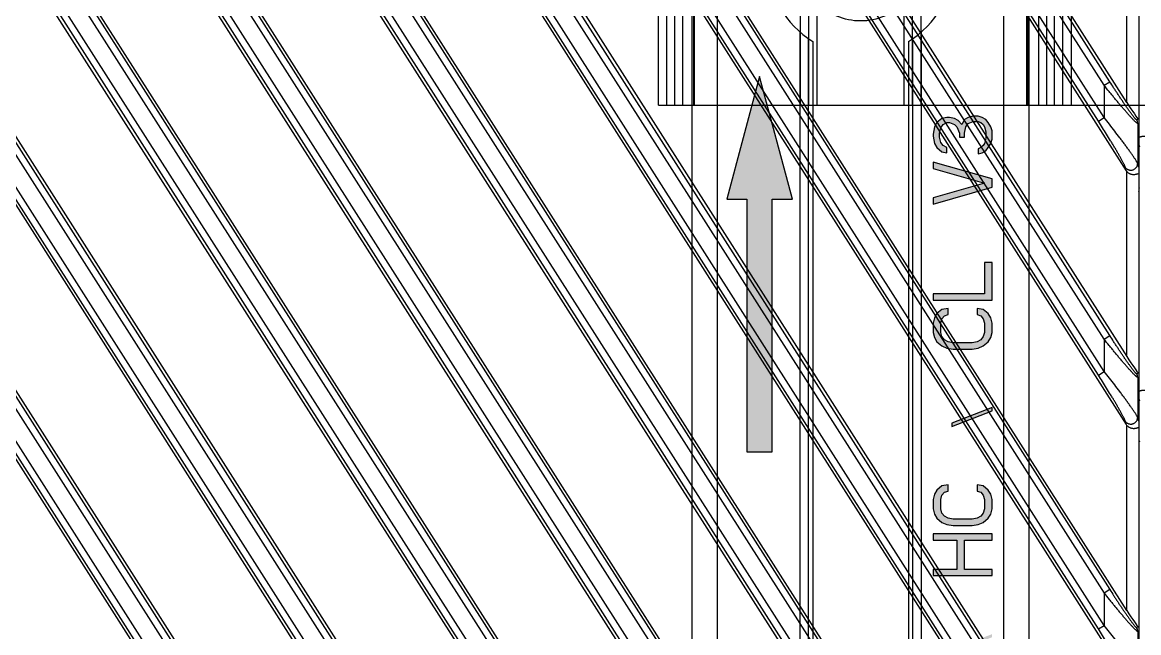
# Model space of a CAD drawing. Header units: millimetres. Extents: x 620 to 19791, y 2539 to 6969.
# Drawn here: x 14560.7 to 14627, y 4727.5 to 4763.8 of the extents above; entities that cross this region are included whole.
import ezdxf

# ---------------------------------------------------------------- set-up
doc = ezdxf.new("R2010")
doc.units = ezdxf.units.MM
doc.layers.add('02___PRT_ALL_AXES', color=7, linetype='Continuous')

# ---------------------------------------------------------------- blocks, each defined once
blk = doc.blocks.new('DTGFH')
at = {"color": 7, "linetype": 'Continuous'}
for p, q in [((8801.048, 4441.2), (8801.048, 4104.2)), ((9401.048, 4441.2), (9401.048, 4103.7)), ((9326.292, 4440.5), (9395.966, 4331.134)), ((9396.638, 4334.173), (9328.9, 4440.5)), ((9335.896, 4440.5), (9400.314, 4339.384)), ((9400.348, 4343.425), (9338.504, 4440.5)), ((9357.713, 4440.5), (9400.348, 4373.575)), ((9327.511, 4438.935), (9394.351, 4334.016)), ((9327.847, 4439.149), (9394.687, 4334.23)), ((9329.067, 4439.149), (9394.687, 4336.146)), ((9329.403, 4439.363), (9395.024, 4336.36)), ((9398.661, 4342.327), (9337.115, 4438.935)), ((9398.997, 4342.541), (9337.451, 4439.149)), ((9398.997, 4344.457), (9338.671, 4439.149)), ((9399.333, 4344.671), (9339.008, 4439.363)), ((9398.997, 4374.607), (9357.88, 4439.149)), ((9399.333, 4374.822), (9358.216, 4439.363)), ((9290.59, 4436.24), (9400.314, 4264.007)), ((9400.348, 4268.048), (9293.118, 4436.366)), ((9300.194, 4436.24), (9400.314, 4279.083)), ((9400.348, 4283.123), (9302.722, 4436.366)), ((9309.798, 4436.24), (9395.966, 4300.983)), ((9396.214, 4304.688), (9312.326, 4436.366)), ((9319.402, 4436.24), (9395.966, 4316.058)), ((9398.997, 4267.164), (9292.176, 4434.839)), ((9398.997, 4269.08), (9293.396, 4434.839)), ((9399.333, 4269.294), (9293.733, 4435.053)), ((9398.997, 4282.239), (9301.78, 4434.839)), ((9398.997, 4284.155), (9303.001, 4434.839)), ((9399.333, 4284.369), (9303.337, 4435.053)), ((9311.384, 4434.839), (9394.687, 4304.079)), ((9312.605, 4434.839), (9394.687, 4305.995)), ((9312.941, 4435.053), (9395.024, 4306.209)), ((9320.988, 4434.839), (9394.687, 4319.154)), ((9322.209, 4434.839), (9394.687, 4321.07)), ((9396.638, 4319.098), (9322.523, 4435.435)), ((9322.545, 4435.053), (9395.024, 4321.285)), ((9398.661, 4266.95), (9291.84, 4434.625)), ((9398.661, 4282.025), (9301.444, 4434.625)), ((9311.048, 4434.625), (9394.351, 4303.865)), ((9320.652, 4434.625), (9394.351, 4318.94)), ((9398.997, 4372.691), (9373.236, 4413.128)), ((9398.661, 4372.477), (9372.9, 4412.914)), ((9373.007, 4412.398), (9400.314, 4369.535)), ((9398.661, 4357.402), (9365.283, 4409.795)), ((9398.997, 4357.616), (9365.619, 4410.009)), ((9365.311, 4409.403), (9400.314, 4354.46)), ((9367.908, 4409.073), (9399.333, 4359.746)), ((9367.572, 4408.859), (9398.997, 4359.532)), ((9400.348, 4358.5), (9368.287, 4408.826)), ((9399.333, 4389.897), (9391.377, 4402.385)), ((9398.997, 4389.683), (9390.922, 4402.358)), ((9398.997, 4387.767), (9390.222, 4401.541)), ((9398.661, 4387.553), (9390.157, 4400.901)), ((9400.348, 4388.651), (9392.753, 4400.572)), ((9400.348, 4388.651), (9400.348, 4399.639)), ((9391.4, 4398.603), (9400.314, 4384.611)), ((9398.997, 4389.683), (9399.333, 4389.897)), ((9398.997, 4389.683), (9398.997, 4387.767)), ((9398.661, 4387.553), (9398.997, 4387.767)), ((9401.036, 4387.664), (9400.927, 4387.633)), ((9401.048, 4387.436), (9400.989, 4387.419)), ((9400.989, 4387.419), (9400.989, 4385.027)), ((8801.107, 4386.004), (8801.048, 4386.207)), ((9400.314, 4384.611), (9400.255, 4384.813)), ((9400.348, 4373.575), (9400.348, 4384.564)), ((9401.048, 4384.825), (9400.989, 4385.027)), ((8801.048, 4383.595), (8801.107, 4383.613)), ((9398.997, 4374.607), (9399.333, 4374.822)), ((9398.997, 4374.607), (9398.997, 4372.691)), ((9398.661, 4372.477), (9398.997, 4372.691)), ((9401.036, 4372.589), (9400.927, 4372.557)), ((9401.048, 4372.361), (9400.989, 4372.343)), ((9400.989, 4372.343), (9400.989, 4369.952)), ((8801.107, 4370.929), (8801.048, 4371.131)), ((9401.048, 4369.749), (9400.989, 4369.952)), ((9400.314, 4369.535), (9400.255, 4369.738)), ((9400.348, 4358.5), (9400.348, 4369.488)), ((8801.107, 4368.537), (8801.048, 4368.52)), ((9399.333, 4359.746), (9398.997, 4359.532)), ((9398.997, 4359.532), (9398.997, 4357.616)), ((9398.661, 4357.402), (9398.997, 4357.616)), ((9401.036, 4357.514), (9400.927, 4357.482)), ((9400.989, 4357.268), (9401.048, 4357.285)), ((9400.989, 4357.268), (9400.989, 4354.876))]:
    blk.add_line(p, q, dxfattribs=at)
for centre, start, end in [((9400.588, 4387.418), 0.12821, 32.37179), ((9400.588, 4372.342), 0.12821, 32.37179), ((9400.588, 4357.267), 0.1282, 32.3718)]:
    blk.add_arc(centre, 0.402, start, end, dxfattribs=at)
for centre, major_axis, ratio, start_param, end_param in [((9400.348, 4388.765), (-0.698, 1.104), 0.046753, -4.638574, -3.259594), ((9400.647, 4384.835), (-0.117, 0.402), 0.954439, -4.415997, -4.276035), ((9400.348, 4373.689), (-0.698, 1.104), 0.046753, -4.638574, -3.259594), ((9400.647, 4369.76), (-0.117, 0.402), 0.954439, -4.415997, -4.276035), ((9400.348, 4358.614), (-0.698, 1.104), 0.046753, -4.638574, -3.259594)]:
    blk.add_ellipse(centre, major_axis=major_axis, ratio=ratio, start_param=start_param, end_param=end_param, dxfattribs=at)
for points, knots in [([(9400.927, 4387.633), (9400.925, 4387.632), (9400.922, 4387.633), (9400.918, 4387.634), (9400.912, 4387.637), (9400.904, 4387.642), (9400.894, 4387.65), (9400.882, 4387.661), (9400.868, 4387.674), (9400.853, 4387.69), (9400.83, 4387.715), (9400.799, 4387.751), (9400.76, 4387.8), (9400.717, 4387.855), (9400.671, 4387.915), (9400.623, 4387.979), (9400.555, 4388.071), (9400.467, 4388.193), (9400.36, 4388.346), (9400.249, 4388.506), (9400.136, 4388.671), (9400.023, 4388.84), (9399.908, 4389.012), (9399.793, 4389.186), (9399.678, 4389.362), (9399.524, 4389.599), (9399.409, 4389.777), (9399.333, 4389.897)], [0, 0, 0, 0, 0.001988, 0.003277, 0.004801, 0.008605, 0.013451, 0.019328, 0.026206, 0.034036, 0.042764, 0.062675, 0.085465, 0.110691, 0.137955, 0.166932, 0.197336, 0.261568, 0.329268, 0.399486, 0.471568, 0.545042, 0.619552, 0.694837, 0.77068, 0.84692, 1, 1, 1, 1]), ([(9400.989, 4387.419), (9400.987, 4387.418), (9400.982, 4387.418), (9400.974, 4387.421), (9400.965, 4387.426), (9400.953, 4387.432), (9400.94, 4387.441), (9400.919, 4387.457), (9400.889, 4387.482), (9400.85, 4387.518), (9400.805, 4387.561), (9400.756, 4387.61), (9400.703, 4387.665), (9400.646, 4387.725), (9400.565, 4387.812), (9400.458, 4387.93), (9400.324, 4388.081), (9400.186, 4388.241), (9400.043, 4388.408), (9399.896, 4388.581), (9399.748, 4388.758), (9399.599, 4388.939), (9399.449, 4389.122), (9399.247, 4389.37), (9399.097, 4389.557), (9398.997, 4389.683)], [0, 0, 0, 0, 0.002036, 0.004765, 0.008306, 0.012701, 0.017956, 0.024063, 0.038745, 0.05652, 0.077106, 0.100208, 0.125538, 0.152825, 0.181822, 0.244102, 0.310933, 0.381227, 0.454167, 0.529124, 0.605619, 0.683271, 0.76177, 0.840872, 1, 1, 1, 1]), ([(9400.255, 4384.813), (9400.253, 4384.819), (9400.249, 4384.832), (9400.238, 4384.86), (9400.221, 4384.902), (9400.196, 4384.957), (9400.166, 4385.018), (9400.132, 4385.086), (9400.081, 4385.184), (9400.01, 4385.315), (9399.918, 4385.48), (9399.82, 4385.653), (9399.716, 4385.832), (9399.608, 4386.016), (9399.497, 4386.203), (9399.344, 4386.457), (9399.147, 4386.778), (9398.907, 4387.165), (9398.743, 4387.423), (9398.661, 4387.553)], [0, 0, 0, 0, 0.005901, 0.012735, 0.028952, 0.048163, 0.069902, 0.093761, 0.1194, 0.174923, 0.234768, 0.297789, 0.363198, 0.430435, 0.499095, 0.568871, 0.710853, 0.85493, 1, 1, 1, 1]), ([(9400.989, 4385.027), (9400.987, 4385.032), (9400.983, 4385.044), (9400.971, 4385.07), (9400.952, 4385.107), (9400.924, 4385.157), (9400.89, 4385.213), (9400.852, 4385.275), (9400.792, 4385.368), (9400.708, 4385.494), (9400.597, 4385.654), (9400.476, 4385.824), (9400.348, 4386.003), (9400.212, 4386.188), (9400.071, 4386.377), (9399.876, 4386.637), (9399.624, 4386.968), (9399.314, 4387.367), (9399.103, 4387.633), (9398.997, 4387.767)], [0, 0, 0, 0, 0.00509, 0.010986, 0.025069, 0.041978, 0.061422, 0.083117, 0.106791, 0.15915, 0.216898, 0.278823, 0.34401, 0.411766, 0.481566, 0.552988, 0.699417, 0.848964, 1, 1, 1, 1]), ([(9401.048, 4387.666), (9401.048, 4387.665), (9401.048, 4387.664), (9401.048, 4387.662), (9401.047, 4387.66), (9401.045, 4387.66), (9401.043, 4387.66), (9401.041, 4387.661), (9401.038, 4387.662), (9401.036, 4387.664), (9401.036, 4387.664)], [0, 0, 0, 0, 0.134296, 0.239838, 0.325336, 0.408088, 0.50825, 0.637794, 0.80127, 1, 1, 1, 1]), ([(8801.748, 4386.468), (8801.733, 4386.486), (8801.699, 4386.52), (8801.64, 4386.563), (8801.578, 4386.596), (8801.512, 4386.62), (8801.447, 4386.635), (8801.384, 4386.643), (8801.325, 4386.644), (8801.27, 4386.639), (8801.227, 4386.632), (8801.196, 4386.625), (8801.169, 4386.618), (8801.144, 4386.611), (8801.121, 4386.604), (8801.106, 4386.6), (8801.092, 4386.596), (8801.081, 4386.595), (8801.071, 4386.595), (8801.062, 4386.597), (8801.055, 4386.604), (8801.051, 4386.613), (8801.049, 4386.624), (8801.048, 4386.632), (8801.048, 4386.637)], [0, 0, 0, 0, 0.092092, 0.18383, 0.274482, 0.363041, 0.448376, 0.529457, 0.605459, 0.675766, 0.739913, 0.769539, 0.797439, 0.847676, 0.869774, 0.889641, 0.907107, 0.922074, 0.934647, 0.945489, 0.956057, 0.968087, 0.982675, 1, 1, 1, 1]), ([(9400.255, 4384.813), (9400.266, 4384.796), (9400.292, 4384.764), (9400.338, 4384.723), (9400.39, 4384.689), (9400.448, 4384.664), (9400.509, 4384.648), (9400.572, 4384.642), (9400.636, 4384.646), (9400.698, 4384.659), (9400.758, 4384.681), (9400.813, 4384.713), (9400.863, 4384.752), (9400.906, 4384.798), (9400.941, 4384.85), (9400.968, 4384.906), (9400.984, 4384.966), (9400.989, 4385.007), (9400.989, 4385.027)], [0, 0, 0, 0, 0.061114, 0.122614, 0.184534, 0.246921, 0.309743, 0.372937, 0.436398, 0.5, 0.563602, 0.627063, 0.690257, 0.753079, 0.815466, 0.877386, 0.938886, 1, 1, 1, 1]), ([(9400.348, 4384.564), (9400.364, 4384.545), (9400.398, 4384.511), (9400.456, 4384.468), (9400.519, 4384.435), (9400.584, 4384.411), (9400.649, 4384.396), (9400.713, 4384.389), (9400.772, 4384.388), (9400.827, 4384.392), (9400.869, 4384.399), (9400.901, 4384.406), (9400.928, 4384.413), (9400.953, 4384.42), (9400.976, 4384.427), (9400.991, 4384.432), (9401.004, 4384.435), (9401.016, 4384.437), (9401.026, 4384.437), (9401.035, 4384.434), (9401.041, 4384.428), (9401.046, 4384.419), (9401.048, 4384.407), (9401.048, 4384.399), (9401.048, 4384.394)], [0, 0, 0, 0, 0.092092, 0.18383, 0.274482, 0.363041, 0.448376, 0.529457, 0.605459, 0.675766, 0.739913, 0.769539, 0.797439, 0.847676, 0.869774, 0.889641, 0.907107, 0.922074, 0.934647, 0.945489, 0.956057, 0.968087, 0.982675, 1, 1, 1, 1]), ([(8801.048, 4383.365), (8801.048, 4383.366), (8801.048, 4383.367), (8801.049, 4383.369), (8801.05, 4383.371), (8801.052, 4383.371), (8801.054, 4383.371), (8801.056, 4383.37), (8801.058, 4383.369), (8801.06, 4383.367), (8801.061, 4383.367)], [0, 0, 0, 0, 0.134296, 0.239838, 0.325336, 0.408088, 0.50825, 0.637794, 0.80127, 1, 1, 1, 1]), ([(9400.989, 4372.343), (9400.987, 4372.343), (9400.982, 4372.343), (9400.974, 4372.346), (9400.965, 4372.35), (9400.953, 4372.357), (9400.94, 4372.366), (9400.919, 4372.382), (9400.889, 4372.407), (9400.85, 4372.443), (9400.805, 4372.486), (9400.756, 4372.535), (9400.703, 4372.59), (9400.646, 4372.649), (9400.565, 4372.737), (9400.458, 4372.855), (9400.324, 4373.006), (9400.186, 4373.165), (9400.043, 4373.333), (9399.896, 4373.505), (9399.748, 4373.683), (9399.599, 4373.863), (9399.449, 4374.047), (9399.247, 4374.295), (9399.097, 4374.482), (9398.997, 4374.607)], [0, 0, 0, 0, 0.002036, 0.004765, 0.008306, 0.012701, 0.017956, 0.024063, 0.038745, 0.05652, 0.077106, 0.100208, 0.125538, 0.152825, 0.181822, 0.244102, 0.310933, 0.381227, 0.454167, 0.529124, 0.605619, 0.683271, 0.76177, 0.840872, 1, 1, 1, 1]), ([(9400.927, 4372.557), (9400.925, 4372.557), (9400.922, 4372.557), (9400.918, 4372.559), (9400.912, 4372.561), (9400.904, 4372.566), (9400.894, 4372.575), (9400.882, 4372.586), (9400.868, 4372.599), (9400.853, 4372.615), (9400.83, 4372.64), (9400.799, 4372.676), (9400.76, 4372.724), (9400.717, 4372.779), (9400.671, 4372.839), (9400.623, 4372.903), (9400.555, 4372.995), (9400.467, 4373.117), (9400.36, 4373.271), (9400.249, 4373.43), (9400.136, 4373.595), (9400.023, 4373.764), (9399.908, 4373.936), (9399.793, 4374.11), (9399.678, 4374.287), (9399.524, 4374.523), (9399.409, 4374.702), (9399.333, 4374.822)], [0, 0, 0, 0, 0.001988, 0.003277, 0.004801, 0.008605, 0.013451, 0.019328, 0.026206, 0.034036, 0.042764, 0.062675, 0.085465, 0.110691, 0.137955, 0.166932, 0.197336, 0.261568, 0.329268, 0.399486, 0.471568, 0.545042, 0.619552, 0.694837, 0.77068, 0.84692, 1, 1, 1, 1]), ([(9400.989, 4369.952), (9400.987, 4369.957), (9400.983, 4369.969), (9400.971, 4369.994), (9400.952, 4370.031), (9400.924, 4370.081), (9400.89, 4370.138), (9400.852, 4370.2), (9400.792, 4370.293), (9400.708, 4370.418), (9400.597, 4370.578), (9400.476, 4370.749), (9400.348, 4370.928), (9400.212, 4371.112), (9400.071, 4371.302), (9399.876, 4371.562), (9399.624, 4371.892), (9399.314, 4372.291), (9399.103, 4372.558), (9398.997, 4372.691)], [0, 0, 0, 0, 0.00509, 0.010986, 0.025069, 0.041978, 0.061422, 0.083117, 0.106791, 0.15915, 0.216898, 0.278823, 0.34401, 0.411766, 0.481566, 0.552988, 0.699417, 0.848964, 1, 1, 1, 1]), ([(9401.048, 4372.591), (9401.048, 4372.59), (9401.048, 4372.588), (9401.048, 4372.586), (9401.047, 4372.585), (9401.045, 4372.585), (9401.043, 4372.585), (9401.041, 4372.586), (9401.038, 4372.587), (9401.036, 4372.588), (9401.036, 4372.589)], [0, 0, 0, 0, 0.134296, 0.239838, 0.325336, 0.408088, 0.50825, 0.637794, 0.80127, 1, 1, 1, 1]), ([(9400.255, 4369.738), (9400.253, 4369.744), (9400.249, 4369.756), (9400.238, 4369.785), (9400.221, 4369.826), (9400.196, 4369.881), (9400.166, 4369.943), (9400.132, 4370.01), (9400.081, 4370.109), (9400.01, 4370.24), (9399.918, 4370.405), (9399.82, 4370.578), (9399.716, 4370.757), (9399.608, 4370.94), (9399.497, 4371.127), (9399.344, 4371.381), (9399.147, 4371.702), (9398.907, 4372.089), (9398.743, 4372.348), (9398.661, 4372.477)], [0, 0, 0, 0, 0.005901, 0.012735, 0.028952, 0.048163, 0.069902, 0.093761, 0.1194, 0.174923, 0.234768, 0.297789, 0.363198, 0.430435, 0.499095, 0.568871, 0.710853, 0.85493, 1, 1, 1, 1]), ([(8801.748, 4371.392), (8801.733, 4371.411), (8801.699, 4371.445), (8801.64, 4371.487), (8801.578, 4371.521), (8801.512, 4371.545), (8801.447, 4371.56), (8801.384, 4371.567), (8801.325, 4371.568), (8801.27, 4371.564), (8801.227, 4371.557), (8801.196, 4371.55), (8801.169, 4371.543), (8801.144, 4371.536), (8801.121, 4371.529), (8801.106, 4371.524), (8801.092, 4371.521), (8801.081, 4371.519), (8801.071, 4371.519), (8801.062, 4371.522), (8801.055, 4371.528), (8801.051, 4371.537), (8801.049, 4371.548), (8801.048, 4371.557), (8801.048, 4371.561)], [0, 0, 0, 0, 0.092092, 0.18383, 0.274482, 0.363041, 0.448376, 0.529457, 0.605459, 0.675766, 0.739913, 0.769539, 0.797439, 0.847676, 0.869774, 0.889641, 0.907107, 0.922074, 0.934647, 0.945489, 0.956057, 0.968087, 0.982675, 1, 1, 1, 1]), ([(9400.255, 4369.738), (9400.266, 4369.721), (9400.292, 4369.689), (9400.338, 4369.647), (9400.39, 4369.614), (9400.448, 4369.589), (9400.509, 4369.573), (9400.572, 4369.567), (9400.636, 4369.57), (9400.698, 4369.584), (9400.758, 4369.606), (9400.813, 4369.637), (9400.863, 4369.676), (9400.906, 4369.722), (9400.941, 4369.774), (9400.968, 4369.831), (9400.984, 4369.89), (9400.989, 4369.931), (9400.989, 4369.952)], [0, 0, 0, 0, 0.061114, 0.122614, 0.184534, 0.246921, 0.309743, 0.372937, 0.436398, 0.5, 0.563602, 0.627063, 0.690257, 0.753079, 0.815466, 0.877386, 0.938886, 1, 1, 1, 1]), ([(9400.348, 4369.488), (9400.364, 4369.47), (9400.398, 4369.436), (9400.456, 4369.393), (9400.519, 4369.36), (9400.584, 4369.336), (9400.649, 4369.321), (9400.713, 4369.313), (9400.772, 4369.312), (9400.827, 4369.317), (9400.869, 4369.324), (9400.901, 4369.33), (9400.928, 4369.337), (9400.953, 4369.345), (9400.976, 4369.352), (9400.991, 4369.356), (9401.004, 4369.359), (9401.016, 4369.361), (9401.026, 4369.361), (9401.035, 4369.358), (9401.041, 4369.352), (9401.046, 4369.343), (9401.048, 4369.332), (9401.048, 4369.324), (9401.048, 4369.319)], [0, 0, 0, 0, 0.092092, 0.18383, 0.274482, 0.363041, 0.448376, 0.529457, 0.605459, 0.675766, 0.739913, 0.769539, 0.797439, 0.847676, 0.869774, 0.889641, 0.907107, 0.922074, 0.934647, 0.945489, 0.956057, 0.968087, 0.982675, 1, 1, 1, 1]), ([(8801.048, 4368.29), (8801.048, 4368.291), (8801.048, 4368.292), (8801.049, 4368.294), (8801.05, 4368.295), (8801.052, 4368.296), (8801.054, 4368.296), (8801.056, 4368.295), (8801.058, 4368.293), (8801.06, 4368.292), (8801.061, 4368.291)], [0, 0, 0, 0, 0.134296, 0.239838, 0.325336, 0.408088, 0.50825, 0.637794, 0.80127, 1, 1, 1, 1]), ([(9398.997, 4359.532), (9399.097, 4359.407), (9399.247, 4359.219), (9399.449, 4358.971), (9399.599, 4358.788), (9399.748, 4358.607), (9399.896, 4358.43), (9400.043, 4358.257), (9400.186, 4358.09), (9400.324, 4357.93), (9400.458, 4357.78), (9400.565, 4357.662), (9400.646, 4357.574), (9400.703, 4357.514), (9400.756, 4357.46), (9400.805, 4357.41), (9400.85, 4357.367), (9400.889, 4357.331), (9400.919, 4357.306), (9400.94, 4357.291), (9400.953, 4357.282), (9400.965, 4357.275), (9400.974, 4357.27), (9400.982, 4357.268), (9400.987, 4357.267), (9400.989, 4357.268)], [0, 0, 0, 0, 0.159125, 0.238223, 0.316727, 0.394381, 0.470878, 0.545834, 0.61877, 0.689065, 0.755896, 0.818173, 0.847169, 0.874456, 0.899785, 0.922889, 0.943475, 0.96125, 0.975933, 0.982041, 0.987297, 0.991693, 0.995234, 0.997964, 1, 1, 1, 1]), ([(9399.333, 4359.746), (9399.409, 4359.627), (9399.524, 4359.448), (9399.678, 4359.211), (9399.793, 4359.035), (9399.908, 4358.861), (9400.023, 4358.689), (9400.136, 4358.52), (9400.249, 4358.355), (9400.36, 4358.195), (9400.467, 4358.042), (9400.555, 4357.92), (9400.623, 4357.828), (9400.671, 4357.764), (9400.717, 4357.704), (9400.76, 4357.649), (9400.799, 4357.6), (9400.83, 4357.564), (9400.853, 4357.539), (9400.868, 4357.524), (9400.882, 4357.51), (9400.894, 4357.499), (9400.904, 4357.491), (9400.912, 4357.486), (9400.918, 4357.483), (9400.922, 4357.482), (9400.925, 4357.482), (9400.927, 4357.482)], [0, 0, 0, 0, 0.153079, 0.229318, 0.305164, 0.380451, 0.454965, 0.528436, 0.600519, 0.670738, 0.738434, 0.802663, 0.833068, 0.862042, 0.889307, 0.914531, 0.937321, 0.957232, 0.96596, 0.973791, 0.980669, 0.986547, 0.991394, 0.995199, 0.996723, 0.998012, 1, 1, 1, 1]), ([(9400.255, 4354.662), (9400.253, 4354.668), (9400.249, 4354.681), (9400.238, 4354.71), (9400.221, 4354.751), (9400.196, 4354.806), (9400.166, 4354.868), (9400.132, 4354.935), (9400.081, 4355.033), (9400.01, 4355.165), (9399.918, 4355.329), (9399.82, 4355.502), (9399.716, 4355.681), (9399.608, 4355.865), (9399.497, 4356.052), (9399.344, 4356.306), (9399.147, 4356.627), (9398.907, 4357.014), (9398.743, 4357.273), (9398.661, 4357.402)], [0, 0, 0, 0, 0.005901, 0.012735, 0.028952, 0.048163, 0.069902, 0.093761, 0.1194, 0.174923, 0.234768, 0.297789, 0.363198, 0.430435, 0.499095, 0.568871, 0.710853, 0.85493, 1, 1, 1, 1]), ([(9400.989, 4354.876), (9400.987, 4354.882), (9400.983, 4354.893), (9400.971, 4354.919), (9400.952, 4354.956), (9400.924, 4355.006), (9400.89, 4355.062), (9400.852, 4355.124), (9400.792, 4355.217), (9400.708, 4355.343), (9400.597, 4355.503), (9400.476, 4355.673), (9400.348, 4355.852), (9400.212, 4356.037), (9400.071, 4356.227), (9399.876, 4356.487), (9399.624, 4356.817), (9399.314, 4357.216), (9399.103, 4357.482), (9398.997, 4357.616)], [0, 0, 0, 0, 0.00509, 0.010986, 0.025069, 0.041978, 0.061422, 0.083117, 0.106791, 0.15915, 0.216898, 0.278823, 0.34401, 0.411766, 0.481566, 0.552988, 0.699417, 0.848964, 1, 1, 1, 1]), ([(9401.048, 4357.515), (9401.048, 4357.514), (9401.048, 4357.513), (9401.048, 4357.511), (9401.047, 4357.51), (9401.045, 4357.509), (9401.043, 4357.509), (9401.041, 4357.51), (9401.038, 4357.512), (9401.036, 4357.513), (9401.036, 4357.514)], [0, 0, 0, 0, 0.134296, 0.239838, 0.325336, 0.408088, 0.50825, 0.637794, 0.80127, 1, 1, 1, 1])]:
    blk.add_open_spline(points, degree=3, knots=knots, dxfattribs=at)
blk = doc.blocks.new('*U116')
blk.add_blockref('DTGFH', (-9101.048, -4276.2))
blk = doc.blocks.new('*U117')
at = {"color": 0, "linetype": 'ByBlock', "lineweight": -2, "transparency": 16777216}
for p in [(0, 675), (600, 675)]:
    blk.add_blockref('*U116', p, dxfattribs=at)
blk = doc.blocks.new('ryfhgjmb')
at = {"lineweight": 5, "true_color": 0xf26722}
h = blk.add_hatch(color=30, dxfattribs=at)
h.dxf.hatch_style = 1
h.paths.add_polyline_path([(6944.35, 3339.181), (6944.35, 3337.681), (6959.35, 3337.681), (6959.35, 3336.481), (6966.628, 3338.431), (6959.35, 3340.381), (6959.35, 3339.181)])
h = blk.add_hatch(color=30, dxfattribs=at)
h.dxf.hatch_style = 1
h.paths.add_polyline_path([(6907.434, 3326.344), (6908.363, 3324.631), (6908.859, 3324.631), (6907.744, 3326.716), (6908.859, 3328.131), (6908.363, 3328.131), (6907, 3326.418), (6907, 3328.131), (6906.628, 3328.131), (6906.628, 3324.631), (6907, 3324.631), (6907, 3325.823)])
h.paths.add_polyline_path([(6909.727, 3328.131), (6909.355, 3328.131), (6909.355, 3324.631), (6911.586, 3324.631), (6911.586, 3325.078), (6909.727, 3325.078)])
h.paths.add_polyline_path([(6912.454, 3326.94), (6912.516, 3327.238), (6912.64, 3327.461), (6912.826, 3327.61), (6913.074, 3327.684), (6913.632, 3327.684), (6913.88, 3327.61), (6914.065, 3327.461), (6914.127, 3327.238), (6914.499, 3327.238), (6914.437, 3327.61), (6914.189, 3327.908), (6913.942, 3328.057), (6913.632, 3328.131), (6913.074, 3328.131), (6912.764, 3328.057), (6912.516, 3327.908), (6912.268, 3327.61), (6912.144, 3327.312), (6912.082, 3326.94), (6912.082, 3325.823), (6912.144, 3325.45), (6912.268, 3325.153), (6912.516, 3324.855), (6912.764, 3324.706), (6913.074, 3324.631), (6913.632, 3324.631), (6913.942, 3324.706), (6914.189, 3324.855), (6914.437, 3325.153), (6914.499, 3325.525), (6914.127, 3325.525), (6914.065, 3325.301), (6913.88, 3325.153), (6913.632, 3325.078), (6913.074, 3325.078), (6912.826, 3325.153), (6912.64, 3325.301), (6912.516, 3325.525), (6912.454, 3325.823)])
h.paths.add_polyline_path([(6917.474, 3326.94), (6917.412, 3327.312), (6917.288, 3327.61), (6917.04, 3327.908), (6916.793, 3328.057), (6916.483, 3328.131), (6915.987, 3328.131), (6915.677, 3328.057), (6915.429, 3327.908), (6915.181, 3327.61), (6915.057, 3327.312), (6914.995, 3326.94), (6914.995, 3325.823), (6915.057, 3325.45), (6915.181, 3325.153), (6915.429, 3324.855), (6915.677, 3324.706), (6915.987, 3324.631), (6916.483, 3324.631), (6916.793, 3324.706), (6917.04, 3324.855), (6917.288, 3325.153), (6917.412, 3325.45), (6917.474, 3325.823)])
h.paths.add_polyline_path([(6915.367, 3326.94), (6915.429, 3327.238), (6915.553, 3327.461), (6915.739, 3327.61), (6915.987, 3327.684), (6916.483, 3327.684), (6916.731, 3327.61), (6916.917, 3327.461), (6917.04, 3327.238), (6917.102, 3326.94), (6917.102, 3325.823), (6917.04, 3325.525), (6916.917, 3325.301), (6916.731, 3325.153), (6916.483, 3325.078), (6915.987, 3325.078), (6915.739, 3325.153), (6915.553, 3325.301), (6915.429, 3325.525), (6915.367, 3325.823)], flags=16)
h.paths.add_polyline_path([(6920.015, 3326.493), (6920.201, 3326.791), (6920.263, 3327.014), (6920.263, 3327.312), (6920.201, 3327.535), (6920.015, 3327.833), (6919.768, 3328.057), (6919.458, 3328.131), (6917.97, 3328.131), (6917.97, 3324.631), (6919.458, 3324.631), (6919.768, 3324.706), (6920.015, 3324.929), (6920.201, 3325.227), (6920.263, 3325.45), (6920.263, 3325.823), (6920.201, 3326.046), (6920.015, 3326.344), (6919.892, 3326.418)])
h.paths.add_polyline_path([(6918.342, 3326.642), (6918.342, 3327.684), (6919.52, 3327.684), (6919.706, 3327.61), (6919.83, 3327.461), (6919.892, 3327.238), (6919.892, 3327.089), (6919.83, 3326.865), (6919.706, 3326.716), (6919.52, 3326.642)], flags=16)
h.paths.add_polyline_path([(6918.342, 3326.195), (6919.52, 3326.195), (6919.706, 3326.121), (6919.83, 3325.972), (6919.892, 3325.748), (6919.892, 3325.525), (6919.83, 3325.301), (6919.706, 3325.153), (6919.52, 3325.078), (6918.342, 3325.078)], flags=16)
h.paths.add_polyline_path([(6926.213, 3328.131), (6925.842, 3328.131), (6924.974, 3325.078), (6924.106, 3328.131), (6923.734, 3328.131), (6924.726, 3324.631), (6925.222, 3324.631)])
h.paths.add_polyline_path([(6927.391, 3327.684), (6927.701, 3327.759), (6927.949, 3327.759), (6928.259, 3327.684), (6928.445, 3327.535), (6928.569, 3327.312), (6928.569, 3327.163), (6928.445, 3326.865), (6926.709, 3325.004), (6926.709, 3324.631), (6928.94, 3324.631), (6928.94, 3325.004), (6927.205, 3325.004), (6928.755, 3326.642), (6928.879, 3326.865), (6928.94, 3327.163), (6928.94, 3327.312), (6928.879, 3327.61), (6928.631, 3327.908), (6928.383, 3328.057), (6928.011, 3328.131), (6927.763, 3328.131), (6927.329, 3328.057), (6927.081, 3327.908), (6926.833, 3327.61), (6926.771, 3327.312), (6927.081, 3327.312), (6927.205, 3327.535)])
h.paths.add_polyline_path([(6932.597, 3327.014), (6932.411, 3327.014), (6933.341, 3324.631), (6933.527, 3324.631)])
h.paths.add_polyline_path([(6940.531, 3327.461), (6940.717, 3327.61), (6940.964, 3327.684), (6941.522, 3327.684), (6941.77, 3327.61), (6941.956, 3327.461), (6942.018, 3327.238), (6942.39, 3327.238), (6942.328, 3327.61), (6942.08, 3327.908), (6941.832, 3328.057), (6941.522, 3328.131), (6940.964, 3328.131), (6940.655, 3328.057), (6940.407, 3327.908), (6940.159, 3327.61), (6940.035, 3327.312), (6939.973, 3326.94), (6939.973, 3325.823), (6940.035, 3325.45), (6940.159, 3325.153), (6940.407, 3324.855), (6940.655, 3324.706), (6940.964, 3324.631), (6941.522, 3324.631), (6941.832, 3324.706), (6942.08, 3324.855), (6942.328, 3325.153), (6942.39, 3325.525), (6942.018, 3325.525), (6941.956, 3325.301), (6941.77, 3325.153), (6941.522, 3325.078), (6940.964, 3325.078), (6940.717, 3325.153), (6940.531, 3325.301), (6940.407, 3325.525), (6940.345, 3325.823), (6940.345, 3326.94), (6940.407, 3327.238)])
h.paths.add_polyline_path([(6939.477, 3328.131), (6939.105, 3328.131), (6939.105, 3326.716), (6937.37, 3326.716), (6937.37, 3328.131), (6936.998, 3328.131), (6936.998, 3324.631), (6937.37, 3324.631), (6937.37, 3326.27), (6939.105, 3326.27), (6939.105, 3324.631), (6939.477, 3324.631)])
h.paths.add_polyline_path([(6946.047, 3327.014), (6945.861, 3327.014), (6946.79, 3324.631), (6946.976, 3324.631)])
h.paths.add_polyline_path([(6953.732, 3328.131), (6953.36, 3328.131), (6953.36, 3324.631), (6955.592, 3324.631), (6955.592, 3325.078), (6953.732, 3325.078)])
h.paths.add_polyline_path([(6952.555, 3327.908), (6952.307, 3328.057), (6951.997, 3328.131), (6951.439, 3328.131), (6951.129, 3328.057), (6950.881, 3327.908), (6950.633, 3327.61), (6950.509, 3327.312), (6950.447, 3326.94), (6950.447, 3325.823), (6950.509, 3325.45), (6950.633, 3325.153), (6950.881, 3324.855), (6951.129, 3324.706), (6951.439, 3324.631), (6951.997, 3324.631), (6952.307, 3324.706), (6952.555, 3324.855), (6952.802, 3325.153), (6952.864, 3325.525), (6952.493, 3325.525), (6952.431, 3325.301), (6952.245, 3325.153), (6951.997, 3325.078), (6951.439, 3325.078), (6951.191, 3325.153), (6951.005, 3325.301), (6950.881, 3325.525), (6950.819, 3325.823), (6950.819, 3326.94), (6950.881, 3327.238), (6951.005, 3327.461), (6951.191, 3327.61), (6951.439, 3327.684), (6951.997, 3327.684), (6952.245, 3327.61), (6952.431, 3327.461), (6952.493, 3327.238), (6952.864, 3327.238), (6952.802, 3327.61)])
h.paths.add_polyline_path([(6963.897, 3327.908), (6963.649, 3328.057), (6963.215, 3328.131), (6963.091, 3328.131), (6962.657, 3328.057), (6962.409, 3327.908), (6962.161, 3327.61), (6962.099, 3327.312), (6962.409, 3327.312), (6962.533, 3327.535), (6962.719, 3327.684), (6963.029, 3327.759), (6963.277, 3327.759), (6963.587, 3327.684), (6963.773, 3327.535), (6963.897, 3327.312), (6963.897, 3327.163), (6963.773, 3326.865), (6963.649, 3326.716), (6963.277, 3326.567), (6963.029, 3326.567), (6963.029, 3326.27), (6963.277, 3326.27), (6963.649, 3326.195), (6963.835, 3326.046), (6963.959, 3325.748), (6963.959, 3325.45), (6963.897, 3325.301), (6963.773, 3325.153), (6963.649, 3325.078), (6963.339, 3325.004), (6962.967, 3325.004), (6962.657, 3325.078), (6962.533, 3325.153), (6962.409, 3325.301), (6962.347, 3325.45), (6962.037, 3325.45), (6962.099, 3325.227), (6962.223, 3325.004), (6962.409, 3324.855), (6962.657, 3324.706), (6962.905, 3324.631), (6963.401, 3324.631), (6963.649, 3324.706), (6963.897, 3324.855), (6964.083, 3325.004), (6964.207, 3325.227), (6964.269, 3325.45), (6964.269, 3325.748), (6964.207, 3326.046), (6964.083, 3326.27), (6963.773, 3326.418), (6964.021, 3326.642), (6964.145, 3326.865), (6964.207, 3327.163), (6964.207, 3327.312), (6964.145, 3327.61)])
h.paths.add_polyline_path([(6961.542, 3328.131), (6961.17, 3328.131), (6960.302, 3325.078), (6959.434, 3328.131), (6959.062, 3328.131), (6960.054, 3324.631), (6960.55, 3324.631)])
at = {"color": 30, "linetype": 'Continuous', "true_color": 0xf26722}
for p, q in [((6005.128, 3342.431), (7001.628, 3342.431)), ((6005.128, 3340.931), (7001.628, 3340.931)), ((6966.628, 3338.431), (6959.35, 3340.381)), ((6959.35, 3340.381), (6959.35, 3339.181)), ((6959.35, 3339.181), (6944.35, 3339.181)), ((6944.35, 3339.181), (6944.35, 3337.681)), ((6959.35, 3336.481), (6966.628, 3338.431)), ((6944.35, 3337.681), (6959.35, 3337.681)), ((6959.35, 3337.681), (6959.35, 3336.481)), ((6058.086, 3336.031), (6969.27, 3336.031)), ((6058.471, 3335.531), (6968.885, 3335.531)), ((6058.471, 3329.331), (6968.885, 3329.331)), ((6058.086, 3328.831), (6969.27, 3328.831)), ((6937.37, 3328.131), (6936.998, 3328.131)), ((6936.998, 3328.131), (6936.998, 3324.631)), ((6937.37, 3326.716), (6937.37, 3328.131)), ((6939.477, 3328.131), (6939.105, 3328.131)), ((6939.105, 3328.131), (6939.105, 3326.716)), ((6939.477, 3324.631), (6939.477, 3328.131)), ((6940.407, 3327.908), (6940.159, 3327.61)), ((6940.655, 3328.057), (6940.407, 3327.908)), ((6940.964, 3328.131), (6940.655, 3328.057)), ((6940.717, 3327.61), (6940.964, 3327.684)), ((6941.522, 3328.131), (6940.964, 3328.131)), ((6940.964, 3327.684), (6941.522, 3327.684)), ((6941.832, 3328.057), (6941.522, 3328.131)), ((6941.522, 3327.684), (6941.77, 3327.61)), ((6942.08, 3327.908), (6941.832, 3328.057)), ((6942.328, 3327.61), (6942.08, 3327.908)), ((6950.881, 3327.908), (6950.633, 3327.61)), ((6951.129, 3328.057), (6950.881, 3327.908)), ((6951.439, 3328.131), (6951.129, 3328.057)), ((6951.191, 3327.61), (6951.439, 3327.684)), ((6951.997, 3328.131), (6951.439, 3328.131)), ((6951.439, 3327.684), (6951.997, 3327.684)), ((6952.307, 3328.057), (6951.997, 3328.131)), ((6951.997, 3327.684), (6952.245, 3327.61)), ((6952.555, 3327.908), (6952.307, 3328.057)), ((6952.802, 3327.61), (6952.555, 3327.908)), ((6953.732, 3328.131), (6953.36, 3328.131)), ((6953.36, 3328.131), (6953.36, 3324.631)), ((6953.732, 3325.078), (6953.732, 3328.131)), ((6959.434, 3328.131), (6959.062, 3328.131)), ((6959.062, 3328.131), (6960.054, 3324.631)), ((6960.302, 3325.078), (6959.434, 3328.131)), ((6961.17, 3328.131), (6960.302, 3325.078)), ((6960.55, 3324.631), (6961.542, 3328.131)), ((6961.542, 3328.131), (6961.17, 3328.131)), ((6962.409, 3327.908), (6962.161, 3327.61)), ((6962.657, 3328.057), (6962.409, 3327.908)), ((6962.533, 3327.535), (6962.719, 3327.684)), ((6963.091, 3328.131), (6962.657, 3328.057)), ((6962.719, 3327.684), (6963.029, 3327.759)), ((6963.029, 3327.759), (6963.277, 3327.759)), ((6963.215, 3328.131), (6963.091, 3328.131)), ((6963.649, 3328.057), (6963.215, 3328.131)), ((6963.277, 3327.759), (6963.587, 3327.684)), ((6963.587, 3327.684), (6963.773, 3327.535)), ((6963.897, 3327.908), (6963.649, 3328.057)), ((6964.145, 3327.61), (6963.897, 3327.908)), ((6940.035, 3327.312), (6939.973, 3326.94)), ((6940.159, 3327.61), (6940.035, 3327.312)), ((6940.345, 3326.94), (6940.407, 3327.238)), ((6940.407, 3327.238), (6940.531, 3327.461)), ((6940.531, 3327.461), (6940.717, 3327.61)), ((6941.77, 3327.61), (6941.956, 3327.461)), ((6941.956, 3327.461), (6942.018, 3327.238)), ((6942.018, 3327.238), (6942.39, 3327.238)), ((6942.39, 3327.238), (6942.328, 3327.61)), ((6946.047, 3327.014), (6945.861, 3327.014)), ((6945.861, 3327.014), (6946.79, 3324.631)), ((6946.976, 3324.631), (6946.047, 3327.014)), ((6950.509, 3327.312), (6950.447, 3326.94)), ((6950.633, 3327.61), (6950.509, 3327.312)), ((6950.819, 3326.94), (6950.881, 3327.238)), ((6950.881, 3327.238), (6951.005, 3327.461)), ((6951.005, 3327.461), (6951.191, 3327.61)), ((6952.245, 3327.61), (6952.431, 3327.461)), ((6952.431, 3327.461), (6952.493, 3327.238)), ((6952.493, 3327.238), (6952.864, 3327.238)), ((6952.864, 3327.238), (6952.802, 3327.61)), ((6962.161, 3327.61), (6962.099, 3327.312)), ((6962.099, 3327.312), (6962.409, 3327.312)), ((6962.409, 3327.312), (6962.533, 3327.535)), ((6963.773, 3327.535), (6963.897, 3327.312)), ((6963.897, 3327.163), (6963.773, 3326.865)), ((6963.897, 3327.312), (6963.897, 3327.163)), ((6964.207, 3327.312), (6964.145, 3327.61)), ((6964.145, 3326.865), (6964.207, 3327.163)), ((6964.207, 3327.163), (6964.207, 3327.312)), ((6939.105, 3326.716), (6937.37, 3326.716)), ((6939.973, 3326.94), (6939.973, 3325.823)), ((6940.345, 3325.823), (6940.345, 3326.94)), ((6950.447, 3326.94), (6950.447, 3325.823)), ((6950.819, 3325.823), (6950.819, 3326.94)), ((6963.277, 3326.567), (6963.029, 3326.567)), ((6963.029, 3326.567), (6963.029, 3326.27)), ((6963.649, 3326.716), (6963.277, 3326.567)), ((6963.773, 3326.865), (6963.649, 3326.716)), ((6963.773, 3326.418), (6964.021, 3326.642)), ((6964.083, 3326.27), (6963.773, 3326.418)), ((6964.021, 3326.642), (6964.145, 3326.865)), ((6937.37, 3326.27), (6939.105, 3326.27)), ((6937.37, 3324.631), (6937.37, 3326.27)), ((6939.105, 3326.27), (6939.105, 3324.631)), ((6939.973, 3325.823), (6940.035, 3325.45)), ((6940.407, 3325.525), (6940.345, 3325.823)), ((6950.447, 3325.823), (6950.509, 3325.45)), ((6950.881, 3325.525), (6950.819, 3325.823)), ((6963.029, 3326.27), (6963.277, 3326.27)), ((6963.277, 3326.27), (6963.649, 3326.195)), ((6963.649, 3326.195), (6963.835, 3326.046)), ((6963.835, 3326.046), (6963.959, 3325.748)), ((6963.959, 3325.748), (6963.959, 3325.45)), ((6964.207, 3326.046), (6964.083, 3326.27)), ((6964.269, 3325.748), (6964.207, 3326.046)), ((6964.269, 3325.45), (6964.269, 3325.748)), ((6940.035, 3325.45), (6940.159, 3325.153)), ((6940.159, 3325.153), (6940.407, 3324.855)), ((6940.531, 3325.301), (6940.407, 3325.525)), ((6940.717, 3325.153), (6940.531, 3325.301)), ((6940.964, 3325.078), (6940.717, 3325.153)), ((6941.522, 3325.078), (6940.964, 3325.078)), ((6941.77, 3325.153), (6941.522, 3325.078)), ((6941.956, 3325.301), (6941.77, 3325.153)), ((6942.018, 3325.525), (6941.956, 3325.301)), ((6942.39, 3325.525), (6942.018, 3325.525)), ((6942.08, 3324.855), (6942.328, 3325.153)), ((6942.328, 3325.153), (6942.39, 3325.525)), ((6950.509, 3325.45), (6950.633, 3325.153)), ((6950.633, 3325.153), (6950.881, 3324.855)), ((6951.005, 3325.301), (6950.881, 3325.525)), ((6951.191, 3325.153), (6951.005, 3325.301)), ((6951.439, 3325.078), (6951.191, 3325.153)), ((6951.997, 3325.078), (6951.439, 3325.078)), ((6952.245, 3325.153), (6951.997, 3325.078)), ((6952.431, 3325.301), (6952.245, 3325.153)), ((6952.493, 3325.525), (6952.431, 3325.301)), ((6952.864, 3325.525), (6952.493, 3325.525)), ((6952.555, 3324.855), (6952.802, 3325.153)), ((6952.802, 3325.153), (6952.864, 3325.525)), ((6955.592, 3325.078), (6953.732, 3325.078)), ((6955.592, 3324.631), (6955.592, 3325.078)), ((6962.347, 3325.45), (6962.037, 3325.45)), ((6962.037, 3325.45), (6962.099, 3325.227)), ((6962.099, 3325.227), (6962.223, 3325.004)), ((6962.223, 3325.004), (6962.409, 3324.855)), ((6962.409, 3325.301), (6962.347, 3325.45)), ((6962.533, 3325.153), (6962.409, 3325.301)), ((6962.657, 3325.078), (6962.533, 3325.153)), ((6962.967, 3325.004), (6962.657, 3325.078)), ((6963.339, 3325.004), (6962.967, 3325.004)), ((6963.649, 3325.078), (6963.339, 3325.004)), ((6963.773, 3325.153), (6963.649, 3325.078)), ((6963.897, 3325.301), (6963.773, 3325.153)), ((6963.959, 3325.45), (6963.897, 3325.301)), ((6963.897, 3324.855), (6964.083, 3325.004)), ((6964.083, 3325.004), (6964.207, 3325.227)), ((6964.207, 3325.227), (6964.269, 3325.45)), ((6936.998, 3324.631), (6937.37, 3324.631)), ((6939.105, 3324.631), (6939.477, 3324.631)), ((6940.407, 3324.855), (6940.655, 3324.706)), ((6940.655, 3324.706), (6940.964, 3324.631)), ((6940.964, 3324.631), (6941.522, 3324.631)), ((6941.522, 3324.631), (6941.832, 3324.706)), ((6941.832, 3324.706), (6942.08, 3324.855)), ((6946.79, 3324.631), (6946.976, 3324.631)), ((6950.881, 3324.855), (6951.129, 3324.706)), ((6951.129, 3324.706), (6951.439, 3324.631)), ((6951.439, 3324.631), (6951.997, 3324.631)), ((6951.997, 3324.631), (6952.307, 3324.706)), ((6952.307, 3324.706), (6952.555, 3324.855)), ((6953.36, 3324.631), (6955.592, 3324.631)), ((6960.054, 3324.631), (6960.55, 3324.631)), ((6962.409, 3324.855), (6962.657, 3324.706)), ((6962.657, 3324.706), (6962.905, 3324.631)), ((6962.905, 3324.631), (6963.401, 3324.631)), ((6963.401, 3324.631), (6963.649, 3324.706)), ((6963.649, 3324.706), (6963.897, 3324.855)), ((6005.128, 3323.931), (7001.628, 3323.931)), ((6005.128, 3322.431), (7001.628, 3322.431))]:
    blk.add_line(p, q, dxfattribs=at)
at = {"layer": '02___PRT_ALL_AXES', "color": 30, "linetype": 'Continuous', "true_color": 0xf26722}
for p, q in [((6968.718, 3335.271), (6027.638, 3335.271)), ((6968.718, 3329.592), (6027.638, 3329.592))]:
    blk.add_line(p, q, dxfattribs=at)
for start, end in [(31.08062, 148.91938), (211.08062, 328.91938)]:
    blk.add_arc((6973.428, 3332.431), 5.5, start, end, dxfattribs=at)
blk = doc.blocks.new('ERTFHGJ')
at = {"color": 40, "linetype": 'Continuous', "true_color": 0xf8d731}
for p, q in [((8878.457, 3617.77), (8878.457, 3696.77)), ((8925.457, 3696.77), (8878.457, 3696.77)), ((8879.457, 3617.77), (8879.457, 3696.77)), ((8900.957, 3696.77), (8900.957, 3617.77)), ((8901.457, 3617.77), (8901.457, 3696.77)), ((8901.957, 3617.77), (8901.957, 3696.77)), ((8902.402, 3617.77), (8902.402, 3696.77)), ((8902.874, 3617.77), (8902.874, 3696.77)), ((8903.457, 3617.77), (8903.457, 3696.77)), ((8903.537, 3696.77), (8903.537, 3617.77)), ((8903.598, 3617.77), (8903.598, 3696.77)), ((8909.882, 3696.77), (8909.882, 3617.77)), ((8910.382, 3617.77), (8910.382, 3696.77)), ((8910.882, 3690.641), (8910.882, 3696.77)), ((8916.032, 3690.641), (8916.032, 3696.77)), ((8916.532, 3617.77), (8916.532, 3696.77)), ((8917.032, 3617.77), (8917.032, 3696.77)), ((8923.315, 3617.77), (8923.315, 3696.77)), ((8923.377, 3696.77), (8923.377, 3617.77)), ((8923.457, 3617.77), (8923.457, 3696.77)), ((8924.039, 3696.77), (8924.039, 3617.77)), ((8924.511, 3696.77), (8924.511, 3617.77)), ((8924.957, 3617.77), (8924.957, 3696.77)), ((8925.457, 3617.77), (8925.457, 3696.77)), ((8910.882, 3685.9), (8910.882, 3628.641)), ((8916.032, 3628.641), (8916.032, 3685.9)), ((8892.957, 3661.52), (8887.957, 3661.52)), ((8887.957, 3653.02), (8892.957, 3653.02)), ((8910.882, 3617.77), (8910.882, 3623.9)), ((8916.032, 3617.77), (8916.032, 3623.9)), ((8925.457, 3617.77), (8878.457, 3617.77))]:
    blk.add_line(p, q, dxfattribs=at)
for centre in [(8913.457, 3688.27), (8913.457, 3626.27)]:
    blk.add_circle(centre, 2.7, dxfattribs=at)
for centre, radius, start, end in [((8913.457, 3688.27), 3.5, 42.63239, 137.36761), ((8913.457, 3688.27), 3.5, 222.63239, 317.36761), ((8887.957, 3657.27), 4.25, 90, 270), ((8892.957, 3657.27), 4.25, 270, 90), ((8913.457, 3626.27), 3.5, 42.63239, 137.36761), ((8913.457, 3626.27), 3.5, 222.63239, 317.36761)]:
    blk.add_arc(centre, radius, start, end, dxfattribs=at)
for points, knots in [([(8910.387, 3688.27), (8910.387, 3688.375), (8910.388, 3688.583), (8910.395, 3688.895), (8910.413, 3689.203), (8910.446, 3689.508), (8910.5, 3689.808), (8910.568, 3690.054), (8910.639, 3690.245), (8910.704, 3690.385), (8910.783, 3690.519), (8910.846, 3690.602), (8910.882, 3690.641)], [0, 0, 0, 0, 0.127092, 0.253318, 0.378322, 0.502266, 0.625619, 0.749056, 0.811111, 0.873552, 0.936512, 1, 1, 1, 1]), ([(8916.032, 3690.641), (8916.067, 3690.602), (8916.131, 3690.519), (8916.209, 3690.385), (8916.274, 3690.245), (8916.346, 3690.054), (8916.413, 3689.808), (8916.467, 3689.508), (8916.5, 3689.203), (8916.518, 3688.895), (8916.526, 3688.583), (8916.527, 3688.375), (8916.527, 3688.27)], [0, 0, 0, 0, 0.063487, 0.126447, 0.188887, 0.250942, 0.37438, 0.497732, 0.621676, 0.746681, 0.872907, 1, 1, 1, 1]), ([(8910.882, 3685.9), (8910.846, 3685.938), (8910.783, 3686.021), (8910.704, 3686.156), (8910.639, 3686.296), (8910.567, 3686.487), (8910.5, 3686.733), (8910.446, 3687.033), (8910.413, 3687.338), (8910.395, 3687.646), (8910.388, 3687.957), (8910.387, 3688.166), (8910.387, 3688.27)], [0, 0, 0, 0, 0.063495, 0.126469, 0.188905, 0.250963, 0.374396, 0.497744, 0.621683, 0.746682, 0.87291, 1, 1, 1, 1]), ([(8916.527, 3688.27), (8916.527, 3688.166), (8916.526, 3687.957), (8916.518, 3687.646), (8916.5, 3687.338), (8916.467, 3687.033), (8916.413, 3686.733), (8916.346, 3686.487), (8916.274, 3686.296), (8916.209, 3686.156), (8916.131, 3686.021), (8916.067, 3685.938), (8916.032, 3685.9)], [0, 0, 0, 0, 0.127092, 0.253319, 0.378323, 0.502267, 0.62562, 0.749057, 0.811112, 0.873553, 0.936512, 1, 1, 1, 1]), ([(8910.387, 3626.27), (8910.387, 3626.375), (8910.388, 3626.583), (8910.395, 3626.895), (8910.413, 3627.203), (8910.446, 3627.508), (8910.5, 3627.808), (8910.568, 3628.054), (8910.639, 3628.245), (8910.704, 3628.385), (8910.783, 3628.519), (8910.846, 3628.602), (8910.882, 3628.641)], [0, 0, 0, 0, 0.127092, 0.253318, 0.378322, 0.502266, 0.625619, 0.749056, 0.811111, 0.873552, 0.936512, 1, 1, 1, 1]), ([(8916.032, 3628.641), (8916.067, 3628.602), (8916.131, 3628.519), (8916.209, 3628.385), (8916.274, 3628.245), (8916.346, 3628.054), (8916.413, 3627.808), (8916.467, 3627.508), (8916.5, 3627.203), (8916.518, 3626.895), (8916.526, 3626.583), (8916.527, 3626.375), (8916.527, 3626.27)], [0, 0, 0, 0, 0.063487, 0.126447, 0.188887, 0.250942, 0.37438, 0.497732, 0.621676, 0.746681, 0.872907, 1, 1, 1, 1]), ([(8910.882, 3623.9), (8910.846, 3623.938), (8910.783, 3624.021), (8910.704, 3624.156), (8910.639, 3624.296), (8910.567, 3624.487), (8910.5, 3624.733), (8910.446, 3625.033), (8910.413, 3625.338), (8910.395, 3625.646), (8910.388, 3625.957), (8910.387, 3626.166), (8910.387, 3626.27)], [0, 0, 0, 0, 0.063495, 0.126469, 0.188905, 0.250963, 0.374396, 0.497744, 0.621683, 0.746682, 0.87291, 1, 1, 1, 1]), ([(8916.527, 3626.27), (8916.527, 3626.166), (8916.526, 3625.957), (8916.518, 3625.646), (8916.5, 3625.338), (8916.467, 3625.033), (8916.413, 3624.733), (8916.346, 3624.487), (8916.274, 3624.296), (8916.209, 3624.156), (8916.131, 3624.021), (8916.067, 3623.938), (8916.032, 3623.9)], [0, 0, 0, 0, 0.127092, 0.253319, 0.378323, 0.502267, 0.62562, 0.749057, 0.811112, 0.873553, 0.936512, 1, 1, 1, 1])]:
    blk.add_open_spline(points, degree=3, knots=knots, dxfattribs=at)
blk = doc.blocks.new('ryfh')
at = {"xscale": -1}
blk.add_blockref('ERTFHGJ', (17197.083, 1141.444), dxfattribs=at)
at = {"rotation": 90}
blk.add_blockref('ryfhgjmb', (11616.058, -2205.714), dxfattribs=at)

msp = doc.modelspace()

# ---------------------------------------------------------------- block references
for name, p in [('*U117', (14326.96016, 3971.56341)), ('ryfh', (6326.83352, -0.35097))]:
    msp.add_blockref(name, p)

doc.saveas('drawing.dxf')
